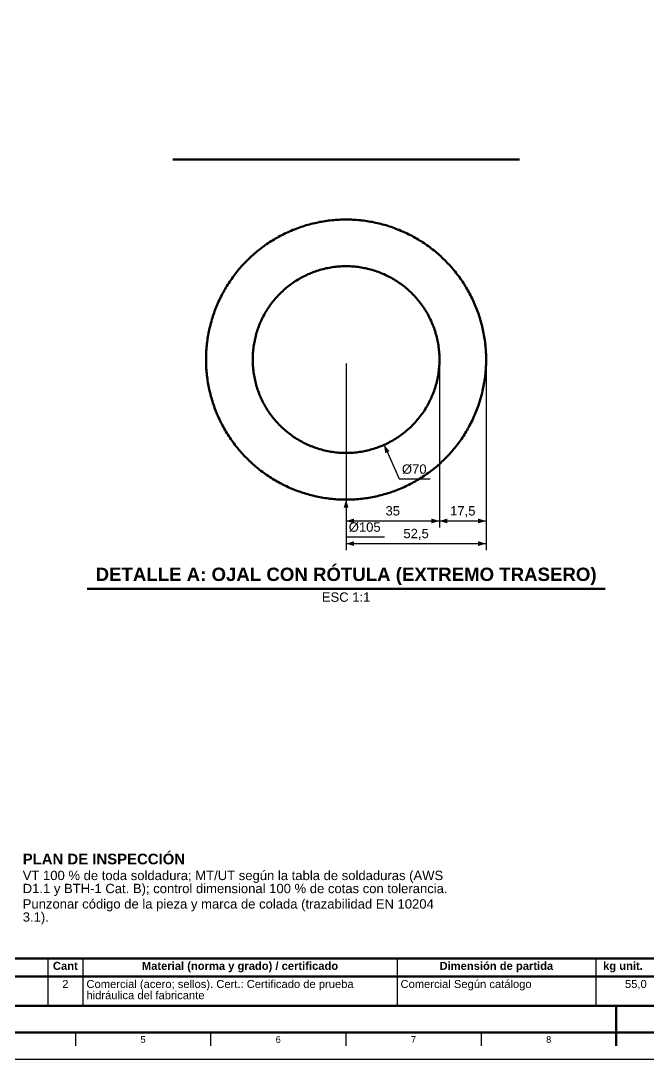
# Model space of a CAD drawing. Header units: millimetres. Extents: x 0 to 841, y 0 to 594.
# Drawn here: x 202.3 to 437.5, y 0 to 389.3 of the extents above; entities that cross this region are included whole.
import ezdxf
from ezdxf.enums import TextEntityAlignment as Align

# ---------------------------------------------------------------- set-up
doc = ezdxf.new("R2010")
doc.units = ezdxf.units.MM
for name, color, linetype, lineweight in [('COTA', 7, 'CONTINUOUS', 25), ('FINA', 7, 'CONTINUOUS', 25), ('MARCO', 7, 'CONTINUOUS', 70), ('TXT', 7, 'CONTINUOUS', 25), ('VIS', 7, 'CONTINUOUS', 50)]:
    doc.layers.add(name, color=color, linetype=linetype, lineweight=lineweight)
doc.styles.add('STD', font='LiberationSans-Regular.ttf')
doc.styles.add('STDB', font='LiberationSans-Bold.ttf')

msp = doc.modelspace()

# ---------------------------------------------------------------- linework, layer by layer
at = {"layer": 'COTA'}
for p, q in [((324.21, 260.77), (324.21, 199.27)), ((324.21, 260.77), (324.21, 190.77)), ((359.21, 260.77), (359.21, 199.27)), ((359.21, 260.77), (359.21, 199.27)), ((376.71, 260.77), (376.71, 199.27)), ((376.71, 260.77), (376.71, 190.77)), ((338.45, 230.29), (344.14, 217.51)), ((344.14, 217.51), (355.76, 217.51)), ((324.21, 209.77), (324.21, 195.77)), ((324.21, 201.77), (359.21, 201.77)), ((359.21, 201.77), (376.71, 201.77)), ((324.21, 195.77), (338.66, 195.77)), ((324.21, 193.27), (376.71, 193.27))]:
    msp.add_line(p, q, dxfattribs=at)
for points in [[(338.45, 230.29), (338.85, 227.19), (340.49, 227.92)], [(324.21, 209.77), (323.31, 206.77), (325.11, 206.77)], [(324.21, 201.77), (327.21, 200.87), (327.21, 202.67)], [(359.21, 201.77), (356.21, 202.67), (356.21, 200.87)], [(359.21, 201.77), (362.21, 200.87), (362.21, 202.67)], [(376.71, 201.77), (373.71, 202.67), (373.71, 200.87)], [(324.21, 193.27), (327.21, 192.37), (327.21, 194.17)], [(376.71, 193.27), (373.71, 194.17), (373.71, 192.37)]]:
    msp.add_solid(points, dxfattribs=at)
at = {"layer": 'FINA'}
for p, q in [((212.38, 37.8), (212.38, 20)), ((225.59, 37.8), (225.59, 20)), ((343.31, 37.8), (343.31, 20)), ((417.78, 37.8), (417.78, 20)), ((25, 31), (646, 31)), ((222.75, 10), (222.75, 5)), ((273.44, 10), (273.44, 5)), ((324.12, 10), (324.12, 5)), ((374.81, 10), (374.81, 5)), ((425.5, 10), (425.5, 5))]:
    msp.add_line(p, q, dxfattribs=at)
msp.add_lwpolyline([(0, 0), (841, 0), (841, 594), (0, 594)], close=True, dxfattribs=at)
at = {"layer": 'MARCO'}
msp.add_line((425.5, 5), (425.5, 20), dxfattribs=at)
msp.add_lwpolyline([(20, 10), (831, 10), (831, 584), (20, 584)], close=True, dxfattribs=at)
at = {"layer": 'VIS'}
for p, q in [((227.11, 176.37), (421.31, 176.37)), ((25, 20), (646, 20))]:
    msp.add_line(p, q, dxfattribs=at)
for points in [[(259.81, 337.27), (259.21, 337.27)], [(260.42, 337.27), (259.81, 337.27)], [(261.02, 337.27), (260.42, 337.27)], [(261.62, 337.27), (261.02, 337.27)], [(262.22, 337.27), (261.62, 337.27)], [(262.82, 337.27), (262.22, 337.27)], [(263.43, 337.27), (262.82, 337.27)], [(264.03, 337.27), (263.43, 337.27)], [(264.63, 337.27), (264.03, 337.27)], [(265.23, 337.27), (264.63, 337.27)], [(265.83, 337.27), (265.23, 337.27)], [(266.43, 337.27), (265.83, 337.27)], [(267.04, 337.27), (266.43, 337.27)], [(267.64, 337.27), (267.04, 337.27)], [(268.24, 337.27), (267.64, 337.27)], [(268.84, 337.27), (268.24, 337.27)], [(269.44, 337.27), (268.84, 337.27)], [(270.05, 337.27), (269.44, 337.27)], [(270.65, 337.27), (270.05, 337.27)], [(271.25, 337.27), (270.65, 337.27)], [(271.85, 337.27), (271.25, 337.27)], [(272.45, 337.27), (271.85, 337.27)], [(273.06, 337.27), (272.45, 337.27)], [(273.66, 337.27), (273.06, 337.27)], [(274.26, 337.27), (273.66, 337.27)], [(274.86, 337.27), (274.26, 337.27)], [(275.46, 337.27), (274.86, 337.27)], [(276.06, 337.27), (275.46, 337.27)], [(276.67, 337.27), (276.06, 337.27)], [(277.27, 337.27), (276.67, 337.27)], [(277.87, 337.27), (277.27, 337.27)], [(278.47, 337.27), (277.87, 337.27)], [(279.07, 337.27), (278.47, 337.27)], [(279.68, 337.27), (279.07, 337.27)], [(280.28, 337.27), (279.68, 337.27)], [(280.88, 337.27), (280.28, 337.27)], [(281.48, 337.27), (280.88, 337.27)], [(282.08, 337.27), (281.48, 337.27)], [(282.68, 337.27), (282.08, 337.27)], [(283.29, 337.27), (282.68, 337.27)], [(283.89, 337.27), (283.29, 337.27)], [(284.49, 337.27), (283.89, 337.27)], [(285.09, 337.27), (284.49, 337.27)], [(285.69, 337.27), (285.09, 337.27)], [(286.3, 337.27), (285.69, 337.27)], [(286.9, 337.27), (286.3, 337.27)], [(287.5, 337.27), (286.9, 337.27)], [(288.1, 337.27), (287.5, 337.27)], [(288.7, 337.27), (288.1, 337.27)], [(289.31, 337.27), (288.7, 337.27)], [(289.91, 337.27), (289.31, 337.27)], [(290.51, 337.27), (289.91, 337.27)], [(291.11, 337.27), (290.51, 337.27)], [(291.71, 337.27), (291.11, 337.27)], [(292.31, 337.27), (291.71, 337.27)], [(292.92, 337.27), (292.31, 337.27)], [(293.52, 337.27), (292.92, 337.27)], [(294.12, 337.27), (293.52, 337.27)], [(294.72, 337.27), (294.12, 337.27)], [(295.32, 337.27), (294.72, 337.27)], [(295.93, 337.27), (295.32, 337.27)], [(296.53, 337.27), (295.93, 337.27)], [(297.13, 337.27), (296.53, 337.27)], [(297.73, 337.27), (297.13, 337.27)], [(298.33, 337.27), (297.73, 337.27)], [(298.93, 337.27), (298.33, 337.27)], [(299.54, 337.27), (298.93, 337.27)], [(300.14, 337.27), (299.54, 337.27)], [(300.74, 337.27), (300.14, 337.27)], [(301.34, 337.27), (300.74, 337.27)], [(301.94, 337.27), (301.34, 337.27)], [(302.55, 337.27), (301.94, 337.27)], [(303.15, 337.27), (302.55, 337.27)], [(303.75, 337.27), (303.15, 337.27)], [(304.35, 337.27), (303.75, 337.27)], [(304.95, 337.27), (304.35, 337.27)], [(305.56, 337.27), (304.95, 337.27)], [(306.16, 337.27), (305.56, 337.27)], [(306.76, 337.27), (306.16, 337.27)], [(307.36, 337.27), (306.76, 337.27)], [(307.96, 337.27), (307.36, 337.27)], [(308.56, 337.27), (307.96, 337.27)], [(309.17, 337.27), (308.56, 337.27)], [(309.77, 337.27), (309.17, 337.27)], [(310.37, 337.27), (309.77, 337.27)], [(310.97, 337.27), (310.37, 337.27)], [(311.57, 337.27), (310.97, 337.27)], [(312.18, 337.27), (311.57, 337.27)], [(312.78, 337.27), (312.18, 337.27)], [(313.38, 337.27), (312.78, 337.27)], [(313.98, 337.27), (313.38, 337.27)], [(314.58, 337.27), (313.98, 337.27)], [(315.18, 337.27), (314.58, 337.27)], [(315.79, 337.27), (315.18, 337.27)], [(316.39, 337.27), (315.79, 337.27)], [(316.99, 337.27), (316.39, 337.27)], [(317.59, 337.27), (316.99, 337.27)], [(318.19, 337.27), (317.59, 337.27)], [(318.8, 337.27), (318.19, 337.27)], [(319.4, 337.27), (318.8, 337.27)], [(320, 337.27), (319.4, 337.27)], [(320.6, 337.27), (320, 337.27)], [(321.2, 337.27), (320.6, 337.27)], [(321.81, 337.27), (321.2, 337.27)], [(322.41, 337.27), (321.81, 337.27)], [(323.01, 337.27), (322.41, 337.27)], [(323.61, 337.27), (323.01, 337.27)], [(324.21, 337.27), (323.61, 337.27)], [(324.81, 337.27), (324.21, 337.27)], [(325.42, 337.27), (324.81, 337.27)], [(326.02, 337.27), (325.42, 337.27)], [(326.62, 337.27), (326.02, 337.27)], [(327.22, 337.27), (326.62, 337.27)], [(327.82, 337.27), (327.22, 337.27)], [(328.43, 337.27), (327.82, 337.27)], [(329.03, 337.27), (328.43, 337.27)], [(329.63, 337.27), (329.03, 337.27)], [(330.23, 337.27), (329.63, 337.27)], [(330.83, 337.27), (330.23, 337.27)], [(331.43, 337.27), (330.83, 337.27)], [(332.04, 337.27), (331.43, 337.27)], [(332.64, 337.27), (332.04, 337.27)], [(333.24, 337.27), (332.64, 337.27)], [(333.84, 337.27), (333.24, 337.27)], [(334.44, 337.27), (333.84, 337.27)], [(335.05, 337.27), (334.44, 337.27)], [(335.65, 337.27), (335.05, 337.27)], [(336.25, 337.27), (335.65, 337.27)], [(336.85, 337.27), (336.25, 337.27)], [(337.45, 337.27), (336.85, 337.27)], [(338.06, 337.27), (337.45, 337.27)], [(338.66, 337.27), (338.06, 337.27)], [(339.26, 337.27), (338.66, 337.27)], [(339.86, 337.27), (339.26, 337.27)], [(340.46, 337.27), (339.86, 337.27)], [(341.06, 337.27), (340.46, 337.27)], [(341.67, 337.27), (341.06, 337.27)], [(342.27, 337.27), (341.67, 337.27)], [(342.87, 337.27), (342.27, 337.27)], [(343.47, 337.27), (342.87, 337.27)], [(344.07, 337.27), (343.47, 337.27)], [(344.68, 337.27), (344.07, 337.27)], [(345.28, 337.27), (344.68, 337.27)], [(345.88, 337.27), (345.28, 337.27)], [(346.48, 337.27), (345.88, 337.27)], [(347.08, 337.27), (346.48, 337.27)], [(347.68, 337.27), (347.08, 337.27)], [(348.29, 337.27), (347.68, 337.27)], [(348.89, 337.27), (348.29, 337.27)], [(349.49, 337.27), (348.89, 337.27)], [(350.09, 337.27), (349.49, 337.27)], [(350.69, 337.27), (350.09, 337.27)], [(351.3, 337.27), (350.69, 337.27)], [(351.9, 337.27), (351.3, 337.27)], [(352.5, 337.27), (351.9, 337.27)], [(353.1, 337.27), (352.5, 337.27)], [(353.7, 337.27), (353.1, 337.27)], [(354.31, 337.27), (353.7, 337.27)], [(354.91, 337.27), (354.31, 337.27)], [(355.51, 337.27), (354.91, 337.27)], [(356.11, 337.27), (355.51, 337.27)], [(356.71, 337.27), (356.11, 337.27)], [(357.31, 337.27), (356.71, 337.27)], [(357.92, 337.27), (357.31, 337.27)], [(358.52, 337.27), (357.92, 337.27)], [(359.12, 337.27), (358.52, 337.27)], [(359.72, 337.27), (359.12, 337.27)], [(360.32, 337.27), (359.72, 337.27)], [(360.93, 337.27), (360.32, 337.27)], [(361.53, 337.27), (360.93, 337.27)], [(362.13, 337.27), (361.53, 337.27)], [(362.73, 337.27), (362.13, 337.27)], [(363.33, 337.27), (362.73, 337.27)], [(363.93, 337.27), (363.33, 337.27)], [(364.54, 337.27), (363.93, 337.27)], [(365.14, 337.27), (364.54, 337.27)], [(365.74, 337.27), (365.14, 337.27)], [(366.34, 337.27), (365.74, 337.27)], [(366.94, 337.27), (366.34, 337.27)], [(367.55, 337.27), (366.94, 337.27)], [(368.15, 337.27), (367.55, 337.27)], [(368.75, 337.27), (368.15, 337.27)], [(369.35, 337.27), (368.75, 337.27)], [(369.95, 337.27), (369.35, 337.27)], [(370.56, 337.27), (369.95, 337.27)], [(371.16, 337.27), (370.56, 337.27)], [(371.76, 337.27), (371.16, 337.27)], [(372.36, 337.27), (371.76, 337.27)], [(372.96, 337.27), (372.36, 337.27)], [(373.56, 337.27), (372.96, 337.27)], [(374.17, 337.27), (373.56, 337.27)], [(374.77, 337.27), (374.17, 337.27)], [(375.37, 337.27), (374.77, 337.27)], [(375.97, 337.27), (375.37, 337.27)], [(376.57, 337.27), (375.97, 337.27)], [(377.18, 337.27), (376.57, 337.27)], [(377.78, 337.27), (377.18, 337.27)], [(378.38, 337.27), (377.78, 337.27)], [(378.98, 337.27), (378.38, 337.27)], [(379.58, 337.27), (378.98, 337.27)], [(380.18, 337.27), (379.58, 337.27)], [(380.79, 337.27), (380.18, 337.27)], [(381.39, 337.27), (380.79, 337.27)], [(381.99, 337.27), (381.39, 337.27)], [(382.59, 337.27), (381.99, 337.27)], [(383.19, 337.27), (382.59, 337.27)], [(383.8, 337.27), (383.19, 337.27)], [(384.4, 337.27), (383.8, 337.27)], [(385, 337.27), (384.4, 337.27)], [(385.6, 337.27), (385, 337.27)], [(386.2, 337.27), (385.6, 337.27)], [(386.81, 337.27), (386.2, 337.27)], [(387.41, 337.27), (386.81, 337.27)], [(388.01, 337.27), (387.41, 337.27)], [(388.61, 337.27), (388.01, 337.27)], [(389.21, 337.27), (388.61, 337.27)], [(376.71, 262.27), (376.71, 262.93), (376.7, 263.59), (376.68, 264.25), (376.65, 264.91), (376.61, 265.57), (376.56, 266.22), (376.51, 266.88), (376.45, 267.54), (376.38, 268.19), (376.3, 268.85), (376.21, 269.5), (376.12, 270.16), (376.01, 270.81), (375.9, 271.46), (375.78, 272.11), (375.65, 272.75), (375.52, 273.4), (375.38, 274.04), (375.22, 274.69), (375.06, 275.33), (374.9, 275.96), (374.72, 276.6), (374.53, 277.23), (374.34, 277.86), (374.14, 278.49), (373.94, 279.12), (373.72, 279.74), (373.5, 280.36), (373.26, 280.98), (373.03, 281.6), (372.78, 282.21), (372.52, 282.82), (372.26, 283.42), (371.99, 284.02), (371.72, 284.62), (371.43, 285.22), (371.14, 285.81), (370.84, 286.4), (370.53, 286.98), (370.22, 287.56), (369.9, 288.14), (369.57, 288.71), (369.23, 289.28), (368.89, 289.84), (368.54, 290.4), (368.18, 290.95), (367.82, 291.5), (367.45, 292.05), (367.07, 292.59), (366.69, 293.13), (366.29, 293.66), (365.9, 294.19), (365.49, 294.71), (365.08, 295.22), (364.66, 295.73), (364.24, 296.24), (363.81, 296.74), (363.37, 297.23), (362.93, 297.72), (362.48, 298.21), (362.03, 298.69), (361.57, 299.16), (361.1, 299.62), (360.63, 300.09), (360.15, 300.54), (359.67, 300.99), (359.18, 301.43), (358.68, 301.87), (358.18, 302.3), (357.68, 302.72), (357.17, 303.14), (356.65, 303.55), (356.13, 303.95), (355.6, 304.35), (355.07, 304.74), (354.54, 305.13), (353.99, 305.5), (353.45, 305.88), (352.9, 306.24), (352.34, 306.6), (351.78, 306.95), (351.22, 307.29), (350.65, 307.62), (350.08, 307.95), (349.5, 308.28), (348.92, 308.59), (348.34, 308.9), (347.75, 309.2), (347.16, 309.49), (346.57, 309.77), (345.97, 310.05), (345.37, 310.32), (344.76, 310.58), (344.15, 310.84), (343.54, 311.08), (342.92, 311.32), (342.31, 311.55), (341.69, 311.78), (341.06, 311.99), (340.44, 312.2), (339.81, 312.4), (339.18, 312.59), (338.54, 312.78), (337.91, 312.95), (337.27, 313.12), (336.63, 313.28), (335.99, 313.43), (335.34, 313.58), (334.7, 313.71), (334.05, 313.84), (333.4, 313.96), (332.75, 314.07), (332.1, 314.17), (331.45, 314.27), (330.79, 314.35), (330.14, 314.43), (329.48, 314.5), (328.82, 314.57), (328.17, 314.62), (327.51, 314.67), (326.85, 314.7), (326.19, 314.73), (325.53, 314.75), (324.87, 314.76), (324.21, 314.77), (323.55, 314.76), (322.89, 314.75), (322.23, 314.73), (321.57, 314.7), (320.92, 314.67), (320.26, 314.62), (319.6, 314.57), (318.94, 314.5), (318.29, 314.43), (317.63, 314.35), (316.98, 314.27), (316.33, 314.17), (315.67, 314.07), (315.02, 313.96), (314.37, 313.84), (313.73, 313.71), (313.08, 313.58), (312.44, 313.43), (311.8, 313.28), (311.16, 313.12), (310.52, 312.95), (309.88, 312.78), (309.25, 312.59), (308.62, 312.4), (307.99, 312.2), (307.36, 311.99), (306.74, 311.78), (306.12, 311.55), (305.5, 311.32), (304.89, 311.08), (304.27, 310.84), (303.67, 310.58), (303.06, 310.32), (302.46, 310.05), (301.86, 309.77), (301.26, 309.49), (300.67, 309.2), (300.08, 308.9), (299.5, 308.59), (298.92, 308.28), (298.34, 307.95), (297.77, 307.62), (297.2, 307.29), (296.64, 306.95), (296.08, 306.6), (295.53, 306.24), (294.98, 305.88), (294.43, 305.5), (293.89, 305.13), (293.35, 304.74), (292.82, 304.35), (292.3, 303.95), (291.77, 303.55), (291.26, 303.14), (290.75, 302.72), (290.24, 302.3), (289.74, 301.87), (289.25, 301.43), (288.76, 300.99), (288.27, 300.54), (287.8, 300.09), (287.32, 299.62), (286.86, 299.16), (286.4, 298.69), (285.94, 298.21), (285.49, 297.72), (285.05, 297.23), (284.61, 296.74), (284.18, 296.24), (283.76, 295.73), (283.34, 295.22), (282.93, 294.71), (282.53, 294.19), (282.13, 293.66), (281.74, 293.13), (281.35, 292.59), (280.98, 292.05), (280.61, 291.5), (280.24, 290.95), (279.89, 290.4), (279.54, 289.84), (279.19, 289.28), (278.86, 288.71), (278.53, 288.14), (278.21, 287.56), (277.89, 286.98), (277.59, 286.4), (277.29, 285.81), (276.99, 285.22), (276.71, 284.62), (276.43, 284.02), (276.16, 283.42), (275.9, 282.82), (275.65, 282.21), (275.4, 281.6), (275.16, 280.98), (274.93, 280.36), (274.71, 279.74), (274.49, 279.12), (274.28, 278.49), (274.08, 277.86), (273.89, 277.23), (273.71, 276.6), (273.53, 275.96), (273.36, 275.33), (273.2, 274.69), (273.05, 274.04), (272.91, 273.4), (272.77, 272.75), (272.64, 272.11), (272.52, 271.46), (272.41, 270.81), (272.31, 270.16), (272.21, 269.5), (272.13, 268.85), (272.05, 268.19), (271.98, 267.54), (271.92, 266.88), (271.86, 266.22), (271.82, 265.57), (271.78, 264.91), (271.75, 264.25), (271.73, 263.59), (271.72, 262.93), (271.71, 262.27), (271.72, 261.61), (271.73, 260.95), (271.75, 260.29), (271.78, 259.63), (271.82, 258.97), (271.86, 258.31), (271.92, 257.66), (271.98, 257), (272.05, 256.34), (272.13, 255.69), (272.21, 255.03), (272.31, 254.38), (272.41, 253.73), (272.52, 253.08), (272.64, 252.43), (272.77, 251.78), (272.91, 251.14), (273.05, 250.49), (273.2, 249.85), (273.36, 249.21), (273.53, 248.57), (273.71, 247.94), (273.89, 247.31), (274.08, 246.67), (274.28, 246.05), (274.49, 245.42), (274.71, 244.8), (274.93, 244.18), (275.16, 243.56), (275.4, 242.94), (275.65, 242.33), (275.9, 241.72), (276.16, 241.12), (276.43, 240.51), (276.71, 239.92), (276.99, 239.32), (277.29, 238.73), (277.59, 238.14), (277.89, 237.56), (278.21, 236.98), (278.53, 236.4), (278.86, 235.83), (279.19, 235.26), (279.54, 234.7), (279.89, 234.14), (280.24, 233.58), (280.61, 233.03), (280.98, 232.49), (281.35, 231.95), (281.74, 231.41), (282.13, 230.88), (282.53, 230.35), (282.93, 229.83), (283.34, 229.32), (283.76, 228.8), (284.18, 228.3), (284.61, 227.8), (285.05, 227.3), (285.49, 226.81), (285.94, 226.33), (286.4, 225.85), (286.86, 225.38), (287.32, 224.91), (287.8, 224.45), (288.27, 224), (288.76, 223.55), (289.25, 223.11), (289.74, 222.67), (290.24, 222.24), (290.75, 221.82), (291.26, 221.4), (291.77, 220.99), (292.3, 220.58), (292.82, 220.19), (293.35, 219.8), (293.89, 219.41), (294.43, 219.03), (294.98, 218.66), (295.53, 218.3), (296.08, 217.94), (296.64, 217.59), (297.2, 217.25), (297.77, 216.91), (298.34, 216.58), (298.92, 216.26), (299.5, 215.95), (300.08, 215.64), (300.67, 215.34), (301.26, 215.05), (301.86, 214.77), (302.46, 214.49), (303.06, 214.22), (303.67, 213.96), (304.27, 213.7), (304.89, 213.46), (305.5, 213.22), (306.12, 212.99), (306.74, 212.76), (307.36, 212.55), (307.99, 212.34), (308.62, 212.14), (309.25, 211.95), (309.88, 211.76), (310.52, 211.59), (311.16, 211.42), (311.8, 211.26), (312.44, 211.11), (313.08, 210.96), (313.73, 210.83), (314.37, 210.7), (315.02, 210.58), (315.67, 210.47), (316.33, 210.36), (316.98, 210.27), (317.63, 210.18), (318.29, 210.1), (318.94, 210.03), (319.6, 209.97), (320.26, 209.92), (320.92, 209.87), (321.57, 209.84), (322.23, 209.81), (322.89, 209.79), (323.55, 209.77), (324.21, 209.77), (324.87, 209.77), (325.53, 209.79), (326.19, 209.81), (326.85, 209.84), (327.51, 209.87), (328.17, 209.92), (328.82, 209.97), (329.48, 210.03), (330.14, 210.1), (330.79, 210.18), (331.45, 210.27), (332.1, 210.36), (332.75, 210.47), (333.4, 210.58), (334.05, 210.7), (334.7, 210.83), (335.34, 210.96), (335.99, 211.11), (336.63, 211.26), (337.27, 211.42), (337.91, 211.59), (338.54, 211.76), (339.18, 211.95), (339.81, 212.14), (340.44, 212.34), (341.06, 212.55), (341.69, 212.76), (342.31, 212.99), (342.92, 213.22), (343.54, 213.46), (344.15, 213.7), (344.76, 213.96), (345.37, 214.22), (345.97, 214.49), (346.57, 214.77), (347.16, 215.05), (347.75, 215.34), (348.34, 215.64), (348.92, 215.95), (349.5, 216.26), (350.08, 216.58), (350.65, 216.91), (351.22, 217.25), (351.78, 217.59), (352.34, 217.94), (352.9, 218.3), (353.45, 218.66), (353.99, 219.03), (354.54, 219.41), (355.07, 219.8), (355.6, 220.19), (356.13, 220.58), (356.65, 220.99), (357.17, 221.4), (357.68, 221.82), (358.18, 222.24), (358.68, 222.67), (359.18, 223.11), (359.67, 223.55), (360.15, 224), (360.63, 224.45), (361.1, 224.91), (361.57, 225.38), (362.03, 225.85), (362.48, 226.33), (362.93, 226.81), (363.37, 227.3), (363.81, 227.8), (364.24, 228.3), (364.66, 228.8), (365.08, 229.32), (365.49, 229.83), (365.9, 230.35), (366.29, 230.88), (366.69, 231.41), (367.07, 231.95), (367.45, 232.49), (367.82, 233.03), (368.18, 233.58), (368.54, 234.14), (368.89, 234.7), (369.23, 235.26), (369.57, 235.83), (369.9, 236.4), (370.22, 236.98), (370.53, 237.56), (370.84, 238.14), (371.14, 238.73), (371.43, 239.32), (371.72, 239.92), (371.99, 240.51), (372.26, 241.12), (372.52, 241.72), (372.78, 242.33), (373.03, 242.94), (373.26, 243.56), (373.5, 244.18), (373.72, 244.8), (373.94, 245.42), (374.14, 246.05), (374.34, 246.67), (374.53, 247.31), (374.72, 247.94), (374.9, 248.57), (375.06, 249.21), (375.22, 249.85), (375.38, 250.49), (375.52, 251.14), (375.65, 251.78), (375.78, 252.43), (375.9, 253.08), (376.01, 253.73), (376.12, 254.38), (376.21, 255.03), (376.3, 255.69), (376.38, 256.34), (376.45, 257), (376.51, 257.66), (376.56, 258.31), (376.61, 258.97), (376.65, 259.63), (376.68, 260.29), (376.7, 260.95), (376.71, 261.61), (376.71, 262.27)], [(359.21, 262.27), (359.21, 261.67), (359.19, 261.07), (359.17, 260.47), (359.13, 259.87), (359.08, 259.27), (359.03, 258.67), (358.96, 258.07), (358.88, 257.48), (358.8, 256.88), (358.7, 256.29), (358.59, 255.7), (358.47, 255.11), (358.34, 254.52), (358.21, 253.94), (358.06, 253.36), (357.9, 252.78), (357.73, 252.2), (357.55, 251.62), (357.37, 251.05), (357.17, 250.49), (356.96, 249.92), (356.75, 249.36), (356.52, 248.81), (356.28, 248.25), (356.04, 247.7), (355.78, 247.16), (355.52, 246.62), (355.25, 246.09), (354.96, 245.56), (354.67, 245.03), (354.37, 244.51), (354.06, 243.99), (353.74, 243.48), (353.42, 242.98), (353.08, 242.48), (352.74, 241.99), (352.39, 241.5), (352.03, 241.02), (351.66, 240.55), (351.28, 240.08), (350.89, 239.62), (350.5, 239.16), (350.1, 238.72), (349.69, 238.27), (349.28, 237.84), (348.85, 237.41), (348.42, 236.99), (347.99, 236.58), (347.54, 236.18), (347.09, 235.78), (346.63, 235.39), (346.17, 235.01), (345.7, 234.64), (345.22, 234.27), (344.74, 233.92), (344.25, 233.57), (343.75, 233.23), (343.25, 232.9), (342.74, 232.58), (342.23, 232.26), (341.71, 231.96), (341.19, 231.66), (340.66, 231.38), (340.13, 231.1), (339.59, 230.83), (339.05, 230.57), (338.5, 230.32), (337.95, 230.08), (337.4, 229.85), (336.84, 229.63), (336.28, 229.41), (335.71, 229.21), (335.14, 229.02), (334.57, 228.84), (333.99, 228.66), (333.42, 228.5), (332.84, 228.35), (332.25, 228.2), (331.67, 228.07), (331.08, 227.95), (330.49, 227.84), (329.9, 227.73), (329.3, 227.64), (328.71, 227.56), (328.11, 227.49), (327.51, 227.42), (326.91, 227.37), (326.31, 227.33), (325.71, 227.3), (325.11, 227.28), (324.51, 227.27), (323.91, 227.27), (323.31, 227.28), (322.71, 227.3), (322.11, 227.33), (321.51, 227.37), (320.91, 227.42), (320.32, 227.49), (319.72, 227.56), (319.12, 227.64), (318.53, 227.73), (317.94, 227.84), (317.35, 227.95), (316.76, 228.07), (316.17, 228.2), (315.59, 228.35), (315.01, 228.5), (314.43, 228.66), (313.86, 228.84), (313.28, 229.02), (312.71, 229.21), (312.15, 229.41), (311.59, 229.63), (311.03, 229.85), (310.47, 230.08), (309.92, 230.32), (309.38, 230.57), (308.83, 230.83), (308.3, 231.1), (307.76, 231.38), (307.24, 231.66), (306.71, 231.96), (306.19, 232.26), (305.68, 232.58), (305.18, 232.9), (304.67, 233.23), (304.18, 233.57), (303.69, 233.92), (303.2, 234.27), (302.73, 234.64), (302.26, 235.01), (301.79, 235.39), (301.33, 235.78), (300.88, 236.18), (300.44, 236.58), (300, 236.99), (299.57, 237.41), (299.15, 237.84), (298.73, 238.27), (298.32, 238.72), (297.92, 239.16), (297.53, 239.62), (297.15, 240.08), (296.77, 240.55), (296.4, 241.02), (296.04, 241.5), (295.69, 241.99), (295.34, 242.48), (295.01, 242.98), (294.68, 243.48), (294.36, 243.99), (294.05, 244.51), (293.75, 245.03), (293.46, 245.56), (293.18, 246.09), (292.91, 246.62), (292.64, 247.16), (292.39, 247.7), (292.14, 248.25), (291.91, 248.81), (291.68, 249.36), (291.46, 249.92), (291.26, 250.49), (291.06, 251.05), (290.87, 251.62), (290.69, 252.2), (290.52, 252.78), (290.37, 253.36), (290.22, 253.94), (290.08, 254.52), (289.95, 255.11), (289.83, 255.7), (289.73, 256.29), (289.63, 256.88), (289.54, 257.48), (289.46, 258.07), (289.4, 258.67), (289.34, 259.27), (289.29, 259.87), (289.26, 260.47), (289.23, 261.07), (289.22, 261.67), (289.21, 262.27), (289.22, 262.87), (289.23, 263.47), (289.26, 264.07), (289.29, 264.67), (289.34, 265.27), (289.4, 265.87), (289.46, 266.46), (289.54, 267.06), (289.63, 267.66), (289.73, 268.25), (289.83, 268.84), (289.95, 269.43), (290.08, 270.02), (290.22, 270.6), (290.37, 271.18), (290.52, 271.76), (290.69, 272.34), (290.87, 272.91), (291.06, 273.48), (291.26, 274.05), (291.46, 274.62), (291.68, 275.18), (291.91, 275.73), (292.14, 276.28), (292.39, 276.83), (292.64, 277.38), (292.91, 277.92), (293.18, 278.45), (293.46, 278.98), (293.75, 279.51), (294.05, 280.03), (294.36, 280.54), (294.68, 281.05), (295.01, 281.56), (295.34, 282.06), (295.69, 282.55), (296.04, 283.04), (296.4, 283.52), (296.77, 283.99), (297.15, 284.46), (297.53, 284.92), (297.92, 285.37), (298.32, 285.82), (298.73, 286.26), (299.15, 286.7), (299.57, 287.12), (300, 287.54), (300.44, 287.95), (300.88, 288.36), (301.33, 288.76), (301.79, 289.14), (302.26, 289.53), (302.73, 289.9), (303.2, 290.26), (303.69, 290.62), (304.18, 290.97), (304.67, 291.31), (305.18, 291.64), (305.68, 291.96), (306.19, 292.27), (306.71, 292.58), (307.24, 292.88), (307.76, 293.16), (308.3, 293.44), (308.83, 293.71), (309.38, 293.97), (309.92, 294.22), (310.47, 294.46), (311.03, 294.69), (311.59, 294.91), (312.15, 295.12), (312.71, 295.33), (313.28, 295.52), (313.86, 295.7), (314.43, 295.87), (315.01, 296.04), (315.59, 296.19), (316.17, 296.33), (316.76, 296.47), (317.35, 296.59), (317.94, 296.7), (318.53, 296.8), (319.12, 296.9), (319.72, 296.98), (320.32, 297.05), (320.91, 297.11), (321.51, 297.16), (322.11, 297.21), (322.71, 297.24), (323.31, 297.26), (323.91, 297.27), (324.51, 297.27), (325.11, 297.26), (325.71, 297.24), (326.31, 297.21), (326.91, 297.16), (327.51, 297.11), (328.11, 297.05), (328.71, 296.98), (329.3, 296.9), (329.9, 296.8), (330.49, 296.7), (331.08, 296.59), (331.67, 296.47), (332.25, 296.33), (332.84, 296.19), (333.42, 296.04), (333.99, 295.87), (334.57, 295.7), (335.14, 295.52), (335.71, 295.33), (336.28, 295.12), (336.84, 294.91), (337.4, 294.69), (337.95, 294.46), (338.5, 294.22), (339.05, 293.97), (339.59, 293.71), (340.13, 293.44), (340.66, 293.16), (341.19, 292.88), (341.71, 292.58), (342.23, 292.27), (342.74, 291.96), (343.25, 291.64), (343.75, 291.31), (344.25, 290.97), (344.74, 290.62), (345.22, 290.26), (345.7, 289.9), (346.17, 289.53), (346.63, 289.14), (347.09, 288.76), (347.54, 288.36), (347.99, 287.95), (348.42, 287.54), (348.85, 287.12), (349.28, 286.7), (349.69, 286.26), (350.1, 285.82), (350.5, 285.37), (350.89, 284.92), (351.28, 284.46), (351.66, 283.99), (352.03, 283.52), (352.39, 283.04), (352.74, 282.55), (353.08, 282.06), (353.42, 281.56), (353.74, 281.05), (354.06, 280.54), (354.37, 280.03), (354.67, 279.51), (354.96, 278.98), (355.25, 278.45), (355.52, 277.92), (355.78, 277.38), (356.04, 276.83), (356.28, 276.28), (356.52, 275.73), (356.75, 275.18), (356.96, 274.62), (357.17, 274.05), (357.37, 273.48), (357.55, 272.91), (357.73, 272.34), (357.9, 271.76), (358.06, 271.18), (358.21, 270.6), (358.34, 270.02), (358.47, 269.43), (358.59, 268.84), (358.7, 268.25), (358.8, 267.66), (358.88, 267.06), (358.96, 266.46), (359.03, 265.87), (359.08, 265.27), (359.13, 264.67), (359.17, 264.07), (359.19, 263.47), (359.21, 262.87), (359.21, 262.27)]]:
    msp.add_lwpolyline(points, dxfattribs=at)
msp.add_lwpolyline([(25, 31), (646, 31), (646, 37.8), (25, 37.8)], close=True, dxfattribs=at)

# ---------------------------------------------------------------- texts
at = {"layer": 'TXT', "style": 'STD'}
for s, p in [('Ø70', (345.14, 218.41)), ('Ø105', (325.21, 196.67))]:
    msp.add_text(s, height=3.5, dxfattribs=at).set_placement(p, align=Align.BOTTOM_LEFT)
at = {"layer": 'TXT'}
for s, height, style, p in [('35', 3.5, 'STD', (341.71, 202.77)), ('17,5', 3.5, 'STD', (367.96, 202.77)), ('52,5', 3.5, 'STD', (350.46, 194.27)), ('DETALLE A: OJAL CON RÓTULA (EXTREMO TRASERO)', 5, 'STDB', (324.21, 177.77))]:
    msp.add_text(s, height=height, dxfattribs=dict(at, style=style)).set_placement(p, align=Align.BOTTOM_CENTER)
at = {"layer": 'TXT', "style": 'STD'}
msp.add_text('ESC 1:1', height=3.5, dxfattribs=at).set_placement((324.21, 174.97), align=Align.TOP_CENTER)
at = {"layer": 'TXT'}
for s, height, style, p in [('PLAN DE INSPECCIÓN', 4, 'STDB', (203, 77.05)), ('VT 100 % de toda soldadura; MT/UT según la tabla de soldaduras (AWS', 3.5, 'STD', (203, 70.65)), ('D1.1 y BTH-1 Cat. B); control dimensional 100 % de cotas con tolerancia.', 3.5, 'STD', (203, 65.75)), ('Punzonar código de la pieza y marca de colada (trazabilidad EN 10204', 3.5, 'STD', (203, 59.97)), ('3.1).', 3.5, 'STD', (203, 55.07))]:
    msp.add_text(s, height=height, dxfattribs=dict(at, style=style)).set_placement(p, align=Align.TOP_LEFT)
for s, height, style, p in [('Cant', 3, 'STDB', (218.99, 35)), ('Material (norma y grado) / certificado', 3, 'STDB', (284.45, 35)), ('Dimensión de partida', 3, 'STDB', (380.54, 35)), ('kg unit.', 3, 'STDB', (427.99, 35)), ('2', 3, 'STD', (218.99, 28.2)), ('5', 2.5, 'STD', (248.09, 7.4)), ('6', 2.5, 'STD', (298.78, 7.4)), ('7', 2.5, 'STD', (349.47, 7.4)), ('8', 2.5, 'STD', (400.16, 7.4))]:
    msp.add_text(s, height=height, dxfattribs=dict(at, style=style)).set_placement(p, align=Align.MIDDLE_CENTER)
at = {"layer": 'TXT', "style": 'STD'}
for s, p in [('Comercial (acero; sellos). Cert.: Certificado de prueba', (226.89, 28.2)), ('Comercial Según catálogo', (344.61, 28.2)), ('hidráulica del fabricante', (226.89, 24))]:
    msp.add_text(s, height=3, dxfattribs=at).set_placement(p, align=Align.MIDDLE_LEFT)
msp.add_text('55,0', height=3, dxfattribs=at).set_placement((436.9, 28.2), align=Align.MIDDLE_RIGHT)

doc.saveas('drawing.dxf')
